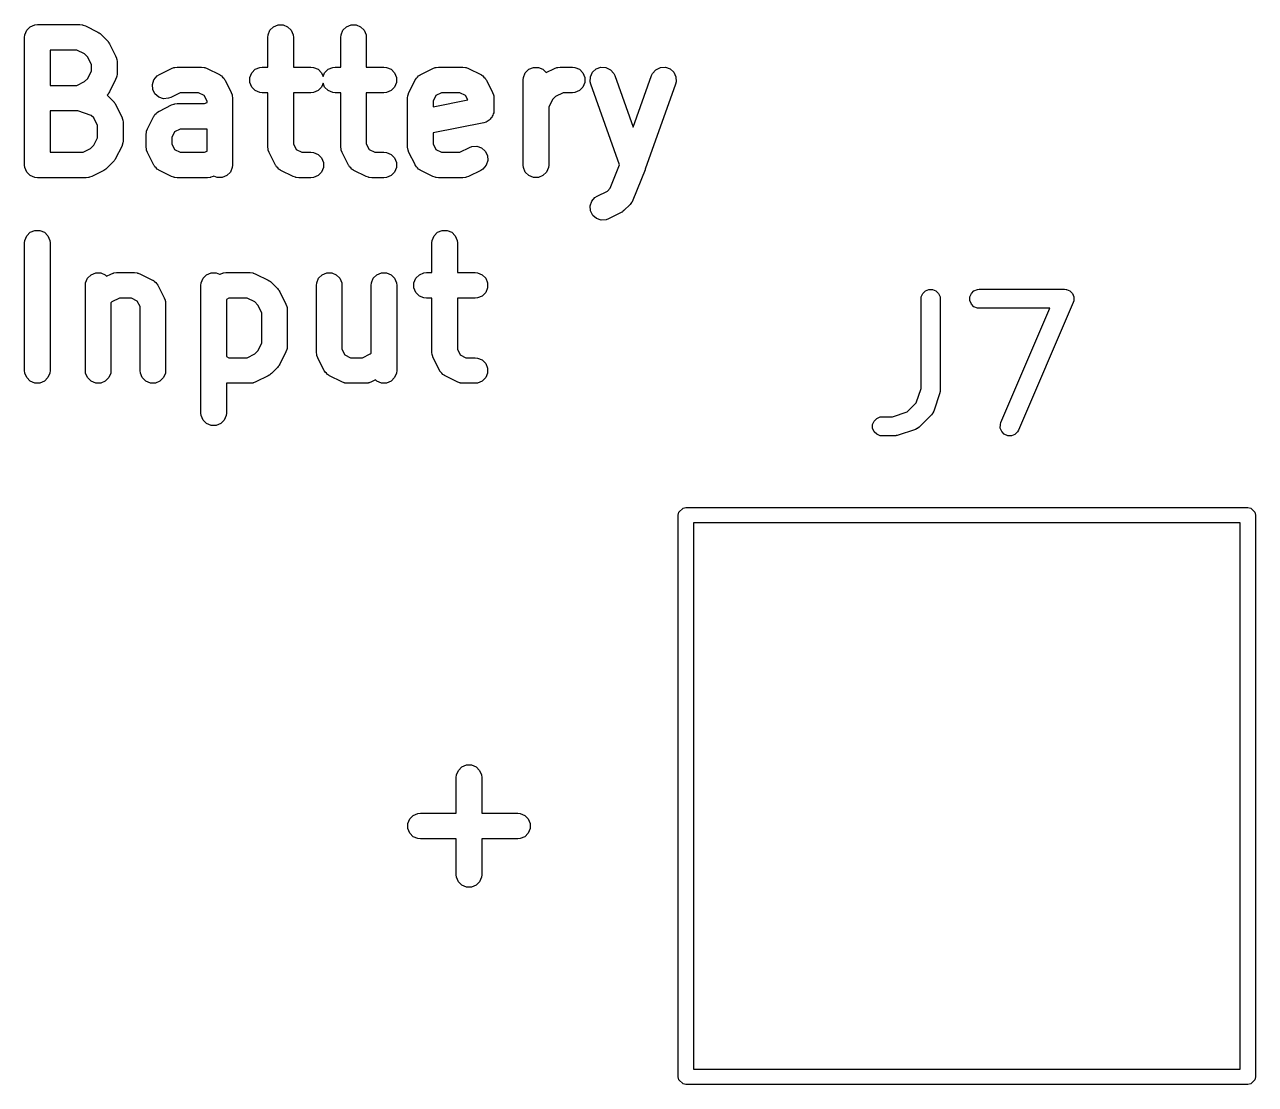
# Model space of a CAD drawing. Extents: x 2.05 to 8.87, y -5.84 to -2.88.
# Drawn here: x 8.4496 to 8.8291, y -4.4984 to -4.1715 of the extents above; entities that cross this region are included whole.
import ezdxf

# ---------------------------------------------------------------- set-up
doc = ezdxf.new("R2010")
doc.units = 0
doc.header["$MEASUREMENT"] = 0
doc.layers.add('BLACK', color=7, linetype='CONTINUOUS')

msp = doc.modelspace()

# ---------------------------------------------------------------- linework, layer by layer
at = {"layer": 'BLACK', "linetype": 'CONTINUOUS'}
for p, q in [((8.44959, -4.17548), (8.44967, -4.17472)), ((8.44967, -4.17472), (8.45026, -4.1733)), ((8.45026, -4.1733), (8.45134, -4.17221)), ((8.45134, -4.17221), (8.45276, -4.17162)), ((8.45276, -4.17162), (8.45353, -4.17155)), ((8.45353, -4.17155), (8.46665, -4.17155)), ((8.46665, -4.17155), (8.46742, -4.17162)), ((8.46742, -4.17162), (8.46755, -4.17168)), ((8.46755, -4.17168), (8.46769, -4.17169)), ((8.46769, -4.17169), (8.46841, -4.17196)), ((8.46841, -4.17196), (8.47216, -4.17384)), ((8.47216, -4.17384), (8.47249, -4.17404)), ((8.47249, -4.17404), (8.47259, -4.17408)), ((8.47259, -4.17408), (8.4727, -4.17417)), ((8.4727, -4.17417), (8.47282, -4.17425)), ((8.47282, -4.17425), (8.47289, -4.17433)), ((8.47289, -4.17433), (8.47319, -4.17457)), ((8.47319, -4.17457), (8.47506, -4.17645)), ((8.52458, -4.17548), (8.52466, -4.17472)), ((8.52466, -4.17472), (8.52525, -4.1733)), ((8.52525, -4.1733), (8.52633, -4.17221)), ((8.52633, -4.17221), (8.52775, -4.17162)), ((8.52775, -4.17162), (8.52929, -4.17162)), ((8.52929, -4.17162), (8.53071, -4.17221)), ((8.53071, -4.17221), (8.53179, -4.1733)), ((8.53179, -4.1733), (8.53238, -4.17472)), ((8.53238, -4.17472), (8.53246, -4.17548)), ((8.54708, -4.17548), (8.54716, -4.17472)), ((8.54716, -4.17472), (8.54774, -4.1733)), ((8.54774, -4.1733), (8.54883, -4.17221)), ((8.54883, -4.17221), (8.55025, -4.17162)), ((8.55025, -4.17162), (8.55179, -4.17162)), ((8.55179, -4.17162), (8.55321, -4.17221)), ((8.55321, -4.17221), (8.55429, -4.1733)), ((8.55429, -4.1733), (8.55488, -4.17472)), ((8.55488, -4.17472), (8.55496, -4.17548)), ((8.44959, -4.21485), (8.44959, -4.17548)), ((8.47506, -4.17645), (8.47531, -4.17675)), ((8.47531, -4.17675), (8.47539, -4.17682)), ((8.47539, -4.17682), (8.47546, -4.17694)), ((8.47546, -4.17694), (8.47555, -4.17705)), ((8.47555, -4.17705), (8.47559, -4.17714)), ((8.47559, -4.17714), (8.4758, -4.17747)), ((8.4758, -4.17747), (8.47767, -4.18122)), ((8.52458, -4.18467), (8.52458, -4.17548)), ((8.53246, -4.17548), (8.53246, -4.18467)), ((8.54708, -4.18467), (8.54708, -4.17548)), ((8.55496, -4.17548), (8.55496, -4.18467)), ((8.46572, -4.17942), (8.45747, -4.17942)), ((8.45747, -4.17942), (8.45747, -4.19029)), ((8.46807, -4.18059), (8.46572, -4.17942)), ((8.46904, -4.18156), (8.46807, -4.18059)), ((8.47022, -4.18391), (8.46904, -4.18156)), ((8.47767, -4.18122), (8.47795, -4.18194)), ((8.47795, -4.18194), (8.47796, -4.18208)), ((8.47796, -4.18208), (8.47801, -4.18221)), ((8.47801, -4.18221), (8.47809, -4.18298)), ((8.46904, -4.18815), (8.47022, -4.1858)), ((8.47022, -4.1858), (8.47022, -4.18391)), ((8.47809, -4.18298), (8.47809, -4.18673)), ((8.49114, -4.18696), (8.49489, -4.18509)), ((8.49489, -4.18509), (8.49561, -4.18481)), ((8.49561, -4.18481), (8.49575, -4.1848)), ((8.49575, -4.1848), (8.49588, -4.18475)), ((8.49588, -4.18475), (8.49665, -4.18467)), ((8.49665, -4.18467), (8.50415, -4.18467)), ((8.50415, -4.18467), (8.50492, -4.18475)), ((8.50492, -4.18475), (8.50505, -4.1848)), ((8.50505, -4.1848), (8.50519, -4.18481)), ((8.50519, -4.18481), (8.50591, -4.18509)), ((8.50591, -4.18509), (8.50966, -4.18696)), ((8.51962, -4.18642), (8.52071, -4.18533)), ((8.52071, -4.18533), (8.52213, -4.18475)), ((8.52213, -4.18475), (8.5229, -4.18467)), ((8.5229, -4.18467), (8.52458, -4.18467)), ((8.53246, -4.18467), (8.53789, -4.18467)), ((8.53789, -4.18467), (8.53866, -4.18475)), ((8.53866, -4.18475), (8.54008, -4.18533)), ((8.54008, -4.18533), (8.54117, -4.18642)), ((8.54212, -4.18642), (8.54321, -4.18533)), ((8.54321, -4.18533), (8.54463, -4.18475)), ((8.54463, -4.18475), (8.54539, -4.18467)), ((8.54539, -4.18467), (8.54708, -4.18467)), ((8.55496, -4.18467), (8.56039, -4.18467)), ((8.56039, -4.18467), (8.56116, -4.18475)), ((8.56116, -4.18475), (8.56258, -4.18533)), ((8.56258, -4.18533), (8.56367, -4.18642)), ((8.57175, -4.18696), (8.5755, -4.18509)), ((8.5755, -4.18509), (8.57623, -4.18481)), ((8.57623, -4.18481), (8.57637, -4.1848)), ((8.57637, -4.1848), (8.5765, -4.18475)), ((8.5765, -4.18475), (8.57727, -4.18467)), ((8.57727, -4.18467), (8.58476, -4.18467)), ((8.58476, -4.18467), (8.58553, -4.18475)), ((8.58553, -4.18475), (8.58566, -4.1848)), ((8.58566, -4.1848), (8.5858, -4.18481)), ((8.5858, -4.18481), (8.58652, -4.18509)), ((8.58652, -4.18509), (8.59027, -4.18696)), ((8.60399, -4.18642), (8.60507, -4.18533)), ((8.60507, -4.18533), (8.60649, -4.18475)), ((8.60649, -4.18475), (8.60803, -4.18475)), ((8.60803, -4.18475), (8.60945, -4.18533)), ((8.60945, -4.18533), (8.61047, -4.18635)), ((8.61047, -4.18635), (8.613, -4.18509)), ((8.613, -4.18509), (8.61372, -4.18481)), ((8.61372, -4.18481), (8.61386, -4.1848)), ((8.61386, -4.1848), (8.61399, -4.18475)), ((8.61399, -4.18475), (8.61476, -4.18467)), ((8.61476, -4.18467), (8.61851, -4.18467)), ((8.61851, -4.18467), (8.61928, -4.18475)), ((8.61928, -4.18475), (8.6207, -4.18533)), ((8.6207, -4.18533), (8.62178, -4.18642)), ((8.62407, -4.18765), (8.62472, -4.18626)), ((8.62472, -4.18626), (8.62586, -4.18523)), ((8.62586, -4.18523), (8.62731, -4.18471)), ((8.62731, -4.18471), (8.62884, -4.18479)), ((8.62884, -4.18479), (8.63023, -4.18545)), ((8.63023, -4.18545), (8.63126, -4.18658)), ((8.64325, -4.18658), (8.64428, -4.18545)), ((8.64428, -4.18545), (8.64567, -4.18479)), ((8.64567, -4.18479), (8.64721, -4.18471)), ((8.64721, -4.18471), (8.64865, -4.18523)), ((8.64865, -4.18523), (8.64979, -4.18626)), ((8.64979, -4.18626), (8.65045, -4.18765)), ((8.46572, -4.19029), (8.46807, -4.18912)), ((8.46807, -4.18912), (8.46904, -4.18815)), ((8.47767, -4.18849), (8.4758, -4.19224)), ((8.47795, -4.18777), (8.47767, -4.18849)), ((8.47796, -4.18763), (8.47795, -4.18777)), ((8.47801, -4.1875), (8.47796, -4.18763)), ((8.47809, -4.18673), (8.47801, -4.1875)), ((8.48899, -4.18999), (8.48948, -4.18853)), ((8.4891, -4.19152), (8.48899, -4.18999)), ((8.48948, -4.18853), (8.49049, -4.18737)), ((8.49049, -4.18737), (8.49114, -4.18696)), ((8.50966, -4.18696), (8.50979, -4.18704)), ((8.50979, -4.18704), (8.50985, -4.18706)), ((8.50985, -4.18706), (8.50992, -4.18713)), ((8.50992, -4.18713), (8.51031, -4.18737)), ((8.51031, -4.18737), (8.51064, -4.18774)), ((8.51064, -4.18774), (8.51101, -4.18807)), ((8.51101, -4.18807), (8.51125, -4.18846)), ((8.51125, -4.18846), (8.51132, -4.18853)), ((8.51132, -4.18853), (8.51134, -4.18859)), ((8.51134, -4.18859), (8.51142, -4.18872)), ((8.51142, -4.18872), (8.51329, -4.19247)), ((8.51904, -4.18784), (8.51962, -4.18642)), ((8.51904, -4.18937), (8.51904, -4.18784)), ((8.51962, -4.19079), (8.51904, -4.18937)), ((8.54117, -4.18642), (8.54164, -4.18757)), ((8.54164, -4.18964), (8.54117, -4.19079)), ((8.54164, -4.18757), (8.54212, -4.18642)), ((8.54212, -4.19079), (8.54164, -4.18964)), ((8.56367, -4.18642), (8.56425, -4.18784)), ((8.56425, -4.18937), (8.56367, -4.19079)), ((8.56425, -4.18784), (8.56425, -4.18937)), ((8.56812, -4.19247), (8.56999, -4.18872)), ((8.56999, -4.18872), (8.57007, -4.18859)), ((8.57007, -4.18859), (8.5701, -4.18853)), ((8.5701, -4.18853), (8.57016, -4.18846)), ((8.57016, -4.18846), (8.57041, -4.18807)), ((8.57041, -4.18807), (8.57078, -4.18774)), ((8.57078, -4.18774), (8.5711, -4.18737)), ((8.5711, -4.18737), (8.57149, -4.18713)), ((8.57149, -4.18713), (8.57157, -4.18706)), ((8.57157, -4.18706), (8.57163, -4.18704)), ((8.57163, -4.18704), (8.57175, -4.18696)), ((8.59027, -4.18696), (8.5904, -4.18704)), ((8.5904, -4.18704), (8.59046, -4.18706)), ((8.59046, -4.18706), (8.59054, -4.18713)), ((8.59054, -4.18713), (8.59093, -4.18737)), ((8.59093, -4.18737), (8.59125, -4.18774)), ((8.59125, -4.18774), (8.59162, -4.18807)), ((8.59162, -4.18807), (8.59187, -4.18846)), ((8.59187, -4.18846), (8.59193, -4.18853)), ((8.59193, -4.18853), (8.59195, -4.18859)), ((8.59195, -4.18859), (8.59203, -4.18872)), ((8.59203, -4.18872), (8.59391, -4.19247)), ((8.60332, -4.18861), (8.6034, -4.18784)), ((8.60332, -4.21485), (8.60332, -4.18861)), ((8.6034, -4.18784), (8.60399, -4.18642)), ((8.62178, -4.18642), (8.62237, -4.18784)), ((8.62237, -4.18937), (8.62178, -4.19079)), ((8.62237, -4.18784), (8.62237, -4.18937)), ((8.62399, -4.18918), (8.62407, -4.18765)), ((8.62418, -4.18993), (8.62399, -4.18918)), ((8.63305, -4.21477), (8.62418, -4.18993)), ((8.63126, -4.18658), (8.63159, -4.18728)), ((8.63159, -4.18728), (8.63726, -4.20315)), ((8.63726, -4.20315), (8.64292, -4.18728)), ((8.65034, -4.18993), (8.64097, -4.21618)), ((8.64292, -4.18728), (8.64325, -4.18658)), ((8.65053, -4.18918), (8.65034, -4.18993)), ((8.65045, -4.18765), (8.65053, -4.18918)), ((8.45747, -4.19029), (8.46572, -4.19029)), ((8.47506, -4.19327), (8.47503, -4.1933)), ((8.47503, -4.1933), (8.47506, -4.19332)), ((8.47531, -4.19296), (8.47506, -4.19327)), ((8.47506, -4.19332), (8.47694, -4.1952)), ((8.47539, -4.1929), (8.47531, -4.19296)), ((8.47546, -4.19278), (8.47539, -4.1929)), ((8.47555, -4.19267), (8.47546, -4.19278)), ((8.47559, -4.19257), (8.47555, -4.19267)), ((8.4758, -4.19224), (8.47559, -4.19257)), ((8.48979, -4.1929), (8.4891, -4.19152)), ((8.49095, -4.1939), (8.48979, -4.1929)), ((8.49241, -4.19439), (8.49095, -4.1939)), ((8.49758, -4.19254), (8.49466, -4.194)), ((8.50322, -4.19254), (8.49758, -4.19254)), ((8.50496, -4.19342), (8.50322, -4.19254)), ((8.50584, -4.19516), (8.50496, -4.19342)), ((8.51329, -4.19247), (8.51357, -4.19319)), ((8.51357, -4.19319), (8.51358, -4.19333)), ((8.51358, -4.19333), (8.51363, -4.19346)), ((8.51363, -4.19346), (8.51371, -4.19423)), ((8.52071, -4.19188), (8.51962, -4.19079)), ((8.52213, -4.19247), (8.52071, -4.19188)), ((8.5229, -4.19254), (8.52213, -4.19247)), ((8.52458, -4.19254), (8.5229, -4.19254)), ((8.52458, -4.20923), (8.52458, -4.19254)), ((8.53789, -4.19254), (8.53246, -4.19254)), ((8.53246, -4.19254), (8.53246, -4.2083)), ((8.53866, -4.19247), (8.53789, -4.19254)), ((8.54008, -4.19188), (8.53866, -4.19247)), ((8.54117, -4.19079), (8.54008, -4.19188)), ((8.54321, -4.19188), (8.54212, -4.19079)), ((8.54463, -4.19247), (8.54321, -4.19188)), ((8.54539, -4.19254), (8.54463, -4.19247)), ((8.54708, -4.19254), (8.54539, -4.19254)), ((8.54708, -4.20923), (8.54708, -4.19254)), ((8.56039, -4.19254), (8.55496, -4.19254)), ((8.55496, -4.19254), (8.55496, -4.2083)), ((8.56116, -4.19247), (8.56039, -4.19254)), ((8.56258, -4.19188), (8.56116, -4.19247)), ((8.56367, -4.19079), (8.56258, -4.19188)), ((8.5677, -4.19423), (8.56778, -4.19346)), ((8.56778, -4.19346), (8.56783, -4.19333)), ((8.56783, -4.19333), (8.56784, -4.19319)), ((8.56784, -4.19319), (8.56812, -4.19247)), ((8.57645, -4.19342), (8.57558, -4.19516)), ((8.57819, -4.19254), (8.57645, -4.19342)), ((8.58383, -4.19254), (8.57819, -4.19254)), ((8.58558, -4.19342), (8.58383, -4.19254)), ((8.58627, -4.19479), (8.58558, -4.19342)), ((8.59391, -4.19247), (8.59419, -4.19319)), ((8.59419, -4.19319), (8.5942, -4.19333)), ((8.5942, -4.19333), (8.59425, -4.19346)), ((8.59425, -4.19346), (8.59433, -4.19423)), ((8.61334, -4.19372), (8.61237, -4.19469)), ((8.61569, -4.19254), (8.61334, -4.19372)), ((8.61851, -4.19254), (8.61569, -4.19254)), ((8.61928, -4.19247), (8.61851, -4.19254)), ((8.6207, -4.19188), (8.61928, -4.19247)), ((8.62178, -4.19079), (8.6207, -4.19188)), ((8.47694, -4.1952), (8.47718, -4.1955)), ((8.47718, -4.1955), (8.47726, -4.19557)), ((8.47726, -4.19557), (8.47734, -4.19569)), ((8.47734, -4.19569), (8.47743, -4.19579)), ((8.47743, -4.19579), (8.47747, -4.19589)), ((8.47747, -4.19589), (8.47767, -4.19622)), ((8.47767, -4.19622), (8.47955, -4.19997)), ((8.49114, -4.19821), (8.49489, -4.19633)), ((8.49394, -4.19428), (8.49241, -4.19439)), ((8.49466, -4.194), (8.49394, -4.19428)), ((8.49489, -4.19633), (8.49561, -4.19606)), ((8.49561, -4.19606), (8.49575, -4.19605)), ((8.49575, -4.19605), (8.49588, -4.19599)), ((8.49588, -4.19599), (8.49665, -4.19592)), ((8.49665, -4.19592), (8.50509, -4.19592)), ((8.50509, -4.19592), (8.50584, -4.19555)), ((8.50584, -4.19555), (8.50584, -4.19516)), ((8.51371, -4.19423), (8.51371, -4.21485)), ((8.5677, -4.20923), (8.5677, -4.19423)), ((8.57558, -4.19693), (8.58627, -4.19479)), ((8.57558, -4.19516), (8.57558, -4.19693)), ((8.59433, -4.19423), (8.59433, -4.19798)), ((8.61237, -4.19469), (8.6112, -4.19704)), ((8.6112, -4.19704), (8.6112, -4.21485)), ((8.46601, -4.19817), (8.45747, -4.19817)), ((8.45747, -4.19817), (8.45747, -4.21092)), ((8.47015, -4.19955), (8.46601, -4.19817)), ((8.47092, -4.20031), (8.47015, -4.19955)), ((8.47209, -4.20266), (8.47092, -4.20031)), ((8.47955, -4.19997), (8.47982, -4.20069)), ((8.47982, -4.20069), (8.47983, -4.20083)), ((8.47983, -4.20083), (8.47989, -4.20096)), ((8.47989, -4.20096), (8.47996, -4.20173)), ((8.4875, -4.20372), (8.48938, -4.19997)), ((8.48938, -4.19997), (8.48946, -4.19984)), ((8.48946, -4.19984), (8.48948, -4.19978)), ((8.48948, -4.19978), (8.48955, -4.1997)), ((8.48955, -4.1997), (8.48979, -4.19932)), ((8.48979, -4.19932), (8.49016, -4.19899)), ((8.49016, -4.19899), (8.49049, -4.19862)), ((8.49049, -4.19862), (8.49088, -4.19838)), ((8.49088, -4.19838), (8.49095, -4.19831)), ((8.49095, -4.19831), (8.49101, -4.19829)), ((8.49101, -4.19829), (8.49114, -4.19821)), ((8.59222, -4.2014), (8.5919, -4.20162)), ((8.59258, -4.20125), (8.59222, -4.2014)), ((8.59285, -4.20098), (8.59258, -4.20125)), ((8.59318, -4.20076), (8.59285, -4.20098)), ((8.59339, -4.20044), (8.59318, -4.20076)), ((8.59366, -4.20017), (8.59339, -4.20044)), ((8.59381, -4.19981), (8.59366, -4.20017)), ((8.59403, -4.19948), (8.59381, -4.19981)), ((8.5941, -4.1991), (8.59403, -4.19948)), ((8.59425, -4.19875), (8.5941, -4.1991)), ((8.59433, -4.19798), (8.59425, -4.19875)), ((8.47209, -4.20642), (8.47209, -4.20266)), ((8.47996, -4.20173), (8.47996, -4.20735)), ((8.48709, -4.20548), (8.48716, -4.20471)), ((8.48716, -4.20471), (8.48722, -4.20458)), ((8.48722, -4.20458), (8.48723, -4.20444)), ((8.48723, -4.20444), (8.4875, -4.20372)), ((8.49583, -4.20466), (8.49496, -4.20641)), ((8.49758, -4.20379), (8.49583, -4.20466)), ((8.50584, -4.20379), (8.49758, -4.20379)), ((8.50584, -4.21055), (8.50584, -4.20379)), ((8.59116, -4.20184), (8.57558, -4.20496)), ((8.57558, -4.20496), (8.57558, -4.2083)), ((8.5919, -4.20162), (8.59116, -4.20184)), ((8.59116, -4.20184), (8.59116, -4.20184)), ((8.59116, -4.20184), (8.59116, -4.20184)), ((8.59116, -4.20184), (8.59116, -4.20184)), ((8.46995, -4.20974), (8.47092, -4.20877)), ((8.47092, -4.20877), (8.47209, -4.20642)), ((8.47982, -4.20839), (8.47955, -4.20911)), ((8.47983, -4.20825), (8.47982, -4.20839)), ((8.47989, -4.20812), (8.47983, -4.20825)), ((8.47996, -4.20735), (8.47989, -4.20812)), ((8.48709, -4.20923), (8.48709, -4.20548)), ((8.49496, -4.20641), (8.49496, -4.2083)), ((8.49496, -4.2083), (8.49583, -4.21004)), ((8.53246, -4.2083), (8.53333, -4.21004)), ((8.55496, -4.2083), (8.55583, -4.21004)), ((8.57558, -4.2083), (8.57645, -4.21004)), ((8.58747, -4.20918), (8.58901, -4.20907)), ((8.58901, -4.20907), (8.59046, -4.20956)), ((8.45747, -4.21092), (8.4676, -4.21092)), ((8.4676, -4.21092), (8.46995, -4.20974)), ((8.47767, -4.21286), (8.47747, -4.21319)), ((8.47955, -4.20911), (8.47767, -4.21286)), ((8.48716, -4.21), (8.48709, -4.20923)), ((8.48722, -4.21013), (8.48716, -4.21)), ((8.48723, -4.21027), (8.48722, -4.21013)), ((8.4875, -4.21099), (8.48723, -4.21027)), ((8.48938, -4.21474), (8.4875, -4.21099)), ((8.49583, -4.21004), (8.49758, -4.21092)), ((8.49758, -4.21092), (8.50509, -4.21092)), ((8.50509, -4.21092), (8.50584, -4.21055)), ((8.52466, -4.21), (8.52458, -4.20923)), ((8.52471, -4.21013), (8.52466, -4.21)), ((8.52472, -4.21027), (8.52471, -4.21013)), ((8.525, -4.21099), (8.52472, -4.21027)), ((8.52687, -4.21474), (8.525, -4.21099)), ((8.53333, -4.21004), (8.53507, -4.21092)), ((8.53507, -4.21092), (8.53789, -4.21092)), ((8.53789, -4.21092), (8.53866, -4.21099)), ((8.53866, -4.21099), (8.54008, -4.21158)), ((8.54008, -4.21158), (8.54117, -4.21267)), ((8.54117, -4.21267), (8.54176, -4.21409)), ((8.54716, -4.21), (8.54708, -4.20923)), ((8.54721, -4.21013), (8.54716, -4.21)), ((8.54722, -4.21027), (8.54721, -4.21013)), ((8.5475, -4.21099), (8.54722, -4.21027)), ((8.54937, -4.21474), (8.5475, -4.21099)), ((8.55583, -4.21004), (8.55757, -4.21092)), ((8.55757, -4.21092), (8.56039, -4.21092)), ((8.56039, -4.21092), (8.56116, -4.21099)), ((8.56116, -4.21099), (8.56258, -4.21158)), ((8.56258, -4.21158), (8.56367, -4.21267)), ((8.56367, -4.21267), (8.56425, -4.21409)), ((8.56778, -4.21), (8.5677, -4.20923)), ((8.56783, -4.21013), (8.56778, -4.21)), ((8.56784, -4.21027), (8.56783, -4.21013)), ((8.56812, -4.21099), (8.56784, -4.21027)), ((8.56999, -4.21474), (8.56812, -4.21099)), ((8.57645, -4.21004), (8.57819, -4.21092)), ((8.57819, -4.21092), (8.58383, -4.21092)), ((8.58383, -4.21092), (8.58675, -4.20946)), ((8.58675, -4.20946), (8.58747, -4.20918)), ((8.59046, -4.20956), (8.59162, -4.21056)), ((8.59162, -4.21056), (8.59231, -4.21194)), ((8.59231, -4.21194), (8.59242, -4.21347)), ((8.44967, -4.21562), (8.44959, -4.21485)), ((8.45026, -4.21704), (8.44967, -4.21562)), ((8.47404, -4.2165), (8.47029, -4.21837)), ((8.47437, -4.21629), (8.47404, -4.2165)), ((8.47447, -4.21625), (8.47437, -4.21629)), ((8.47457, -4.21616), (8.47447, -4.21625)), ((8.47469, -4.21609), (8.47457, -4.21616)), ((8.47476, -4.21601), (8.47469, -4.21609)), ((8.47506, -4.21576), (8.47476, -4.21601)), ((8.47694, -4.21389), (8.47506, -4.21576)), ((8.47718, -4.21359), (8.47694, -4.21389)), ((8.47726, -4.21352), (8.47718, -4.21359)), ((8.47734, -4.2134), (8.47726, -4.21352)), ((8.47743, -4.21329), (8.47734, -4.2134)), ((8.47747, -4.21319), (8.47743, -4.21329)), ((8.48946, -4.21487), (8.48938, -4.21474)), ((8.48948, -4.21493), (8.48946, -4.21487)), ((8.48955, -4.215), (8.48948, -4.21493)), ((8.48979, -4.21539), (8.48955, -4.215)), ((8.49016, -4.21572), (8.48979, -4.21539)), ((8.49049, -4.21609), (8.49016, -4.21572)), ((8.49088, -4.21633), (8.49049, -4.21609)), ((8.49095, -4.2164), (8.49088, -4.21633)), ((8.49101, -4.21642), (8.49095, -4.2164)), ((8.49114, -4.2165), (8.49101, -4.21642)), ((8.49489, -4.21837), (8.49114, -4.2165)), ((8.51363, -4.21562), (8.51305, -4.21704)), ((8.51371, -4.21485), (8.51363, -4.21562)), ((8.52696, -4.21487), (8.52687, -4.21474)), ((8.52698, -4.21493), (8.52696, -4.21487)), ((8.52704, -4.215), (8.52698, -4.21493)), ((8.52729, -4.21539), (8.52704, -4.215)), ((8.52766, -4.21572), (8.52729, -4.21539)), ((8.52798, -4.21609), (8.52766, -4.21572)), ((8.52837, -4.21633), (8.52798, -4.21609)), ((8.52845, -4.2164), (8.52837, -4.21633)), ((8.52851, -4.21642), (8.52845, -4.2164)), ((8.52864, -4.2165), (8.52851, -4.21642)), ((8.53238, -4.21837), (8.52864, -4.2165)), ((8.54176, -4.21562), (8.54117, -4.21704)), ((8.54176, -4.21409), (8.54176, -4.21562)), ((8.54945, -4.21487), (8.54937, -4.21474)), ((8.54947, -4.21493), (8.54945, -4.21487)), ((8.54954, -4.215), (8.54947, -4.21493)), ((8.54978, -4.21539), (8.54954, -4.215)), ((8.55016, -4.21572), (8.54978, -4.21539)), ((8.55048, -4.21609), (8.55016, -4.21572)), ((8.55087, -4.21633), (8.55048, -4.21609)), ((8.55094, -4.2164), (8.55087, -4.21633)), ((8.551, -4.21642), (8.55094, -4.2164)), ((8.55113, -4.2165), (8.551, -4.21642)), ((8.55488, -4.21837), (8.55113, -4.2165)), ((8.56425, -4.21562), (8.56367, -4.21704)), ((8.56425, -4.21409), (8.56425, -4.21562)), ((8.57007, -4.21487), (8.56999, -4.21474)), ((8.5701, -4.21493), (8.57007, -4.21487)), ((8.57016, -4.215), (8.5701, -4.21493)), ((8.57041, -4.21539), (8.57016, -4.215)), ((8.57078, -4.21572), (8.57041, -4.21539)), ((8.5711, -4.21609), (8.57078, -4.21572)), ((8.57149, -4.21633), (8.5711, -4.21609)), ((8.57157, -4.2164), (8.57149, -4.21633)), ((8.57163, -4.21642), (8.57157, -4.2164)), ((8.57175, -4.2165), (8.57163, -4.21642)), ((8.5755, -4.21837), (8.57175, -4.2165)), ((8.59027, -4.2165), (8.58652, -4.21837)), ((8.59093, -4.21609), (8.59027, -4.2165)), ((8.59193, -4.21493), (8.59093, -4.21609)), ((8.59242, -4.21347), (8.59193, -4.21493)), ((8.6034, -4.21562), (8.60332, -4.21485)), ((8.60399, -4.21704), (8.6034, -4.21562)), ((8.61112, -4.21562), (8.61053, -4.21704)), ((8.6112, -4.21485), (8.61112, -4.21562)), ((8.63015, -4.22201), (8.63305, -4.21477)), ((8.64091, -4.21632), (8.63716, -4.22569)), ((8.64093, -4.21624), (8.64091, -4.21632)), ((8.64097, -4.21618), (8.64093, -4.21624)), ((8.45134, -4.21813), (8.45026, -4.21704)), ((8.45276, -4.21871), (8.45134, -4.21813)), ((8.45353, -4.21879), (8.45276, -4.21871)), ((8.46853, -4.21879), (8.45353, -4.21879)), ((8.4693, -4.21871), (8.46853, -4.21879)), ((8.46943, -4.21866), (8.4693, -4.21871)), ((8.46957, -4.21865), (8.46943, -4.21866)), ((8.47029, -4.21837), (8.46957, -4.21865)), ((8.49561, -4.21865), (8.49489, -4.21837)), ((8.49575, -4.21866), (8.49561, -4.21865)), ((8.49588, -4.21871), (8.49575, -4.21866)), ((8.49665, -4.21879), (8.49588, -4.21871)), ((8.50602, -4.21879), (8.49665, -4.21879)), ((8.50679, -4.21871), (8.50602, -4.21879)), ((8.50692, -4.21866), (8.50679, -4.21871)), ((8.50706, -4.21865), (8.50692, -4.21866)), ((8.50778, -4.21837), (8.50706, -4.21865)), ((8.50797, -4.21828), (8.50778, -4.21837)), ((8.50901, -4.21871), (8.50797, -4.21828)), ((8.51054, -4.21871), (8.50901, -4.21871)), ((8.51196, -4.21813), (8.51054, -4.21871)), ((8.51305, -4.21704), (8.51196, -4.21813)), ((8.53311, -4.21865), (8.53238, -4.21837)), ((8.53325, -4.21866), (8.53311, -4.21865)), ((8.53338, -4.21871), (8.53325, -4.21866)), ((8.53415, -4.21879), (8.53338, -4.21871)), ((8.53789, -4.21879), (8.53415, -4.21879)), ((8.53866, -4.21871), (8.53789, -4.21879)), ((8.54008, -4.21813), (8.53866, -4.21871)), ((8.54117, -4.21704), (8.54008, -4.21813)), ((8.5556, -4.21865), (8.55488, -4.21837)), ((8.55574, -4.21866), (8.5556, -4.21865)), ((8.55587, -4.21871), (8.55574, -4.21866)), ((8.55664, -4.21879), (8.55587, -4.21871)), ((8.56039, -4.21879), (8.55664, -4.21879)), ((8.56116, -4.21871), (8.56039, -4.21879)), ((8.56258, -4.21813), (8.56116, -4.21871)), ((8.56367, -4.21704), (8.56258, -4.21813)), ((8.57623, -4.21865), (8.5755, -4.21837)), ((8.57637, -4.21866), (8.57623, -4.21865)), ((8.5765, -4.21871), (8.57637, -4.21866)), ((8.57727, -4.21879), (8.5765, -4.21871)), ((8.58476, -4.21879), (8.57727, -4.21879)), ((8.58553, -4.21871), (8.58476, -4.21879)), ((8.58566, -4.21866), (8.58553, -4.21871)), ((8.5858, -4.21865), (8.58566, -4.21866)), ((8.58652, -4.21837), (8.5858, -4.21865)), ((8.60507, -4.21813), (8.60399, -4.21704)), ((8.60649, -4.21871), (8.60507, -4.21813)), ((8.60803, -4.21871), (8.60649, -4.21871)), ((8.60945, -4.21813), (8.60803, -4.21871)), ((8.61053, -4.21704), (8.60945, -4.21813)), ((8.62612, -4.22446), (8.6293, -4.22287)), ((8.6293, -4.22287), (8.63015, -4.22201)), ((8.62398, -4.22748), (8.62446, -4.22603)), ((8.62409, -4.22902), (8.62398, -4.22748)), ((8.62446, -4.22603), (8.62547, -4.22487)), ((8.62547, -4.22487), (8.62612, -4.22446)), ((8.63629, -4.22701), (8.63442, -4.22889)), ((8.63678, -4.22641), (8.63629, -4.22701)), ((8.63679, -4.22639), (8.63678, -4.22641)), ((8.63681, -4.22637), (8.63679, -4.22639)), ((8.63716, -4.22569), (8.63681, -4.22637)), ((8.62477, -4.23039), (8.62409, -4.22902)), ((8.62593, -4.2314), (8.62477, -4.23039)), ((8.62739, -4.23188), (8.62593, -4.2314)), ((8.62892, -4.23177), (8.62739, -4.23188)), ((8.62964, -4.2315), (8.62892, -4.23177)), ((8.63339, -4.22962), (8.62964, -4.2315)), ((8.63372, -4.22942), (8.63339, -4.22962)), ((8.63382, -4.22938), (8.63372, -4.22942)), ((8.63393, -4.22929), (8.63382, -4.22938)), ((8.63405, -4.22921), (8.63393, -4.22929)), ((8.63412, -4.22913), (8.63405, -4.22921)), ((8.63442, -4.22889), (8.63412, -4.22913)), ((8.45026, -4.23668), (8.45134, -4.23559)), ((8.45134, -4.23559), (8.45276, -4.23501)), ((8.45276, -4.23501), (8.4543, -4.23501)), ((8.4543, -4.23501), (8.45572, -4.23559)), ((8.45572, -4.23559), (8.4568, -4.23668)), ((8.57587, -4.23668), (8.57695, -4.23559)), ((8.57695, -4.23559), (8.57837, -4.23501)), ((8.57837, -4.23501), (8.57991, -4.23501)), ((8.57991, -4.23501), (8.58133, -4.23559)), ((8.58133, -4.23559), (8.58241, -4.23668)), ((8.44959, -4.23887), (8.44967, -4.2381)), ((8.44959, -4.27824), (8.44959, -4.23887)), ((8.44967, -4.2381), (8.45026, -4.23668)), ((8.4568, -4.23668), (8.45739, -4.2381)), ((8.45739, -4.2381), (8.45747, -4.23887)), ((8.45747, -4.23887), (8.45747, -4.27824)), ((8.5752, -4.23887), (8.57528, -4.2381)), ((8.5752, -4.24805), (8.5752, -4.23887)), ((8.57528, -4.2381), (8.57587, -4.23668)), ((8.58241, -4.23668), (8.583, -4.2381)), ((8.583, -4.2381), (8.58308, -4.23887)), ((8.58308, -4.23887), (8.58308, -4.24805)), ((8.46842, -4.25122), (8.469, -4.2498)), ((8.469, -4.2498), (8.47009, -4.24872)), ((8.47009, -4.24872), (8.47151, -4.24813)), ((8.47151, -4.24813), (8.47305, -4.24813)), ((8.47305, -4.24813), (8.47447, -4.24872)), ((8.47447, -4.24872), (8.47486, -4.24911)), ((8.47486, -4.24911), (8.47614, -4.24847)), ((8.47614, -4.24847), (8.47686, -4.24819)), ((8.47686, -4.24819), (8.477, -4.24818)), ((8.477, -4.24818), (8.47713, -4.24813)), ((8.47713, -4.24813), (8.4779, -4.24805)), ((8.4779, -4.24805), (8.48353, -4.24805)), ((8.48353, -4.24805), (8.48429, -4.24813)), ((8.48429, -4.24813), (8.48443, -4.24818)), ((8.48443, -4.24818), (8.48457, -4.24819)), ((8.48457, -4.24819), (8.48529, -4.24847)), ((8.48529, -4.24847), (8.48904, -4.25034)), ((8.48904, -4.25034), (8.48917, -4.25042)), ((8.48917, -4.25042), (8.48923, -4.25044)), ((8.48923, -4.25044), (8.4893, -4.25051)), ((8.4893, -4.25051), (8.48969, -4.25075)), ((8.48969, -4.25075), (8.49001, -4.25113)), ((8.50404, -4.25122), (8.50463, -4.2498)), ((8.50463, -4.2498), (8.50571, -4.24872)), ((8.50571, -4.24872), (8.50713, -4.24813)), ((8.50713, -4.24813), (8.50867, -4.24813)), ((8.50867, -4.24813), (8.50971, -4.24856)), ((8.50971, -4.24856), (8.50989, -4.24847)), ((8.50989, -4.24847), (8.51061, -4.24819)), ((8.51061, -4.24819), (8.51075, -4.24818)), ((8.51075, -4.24818), (8.51088, -4.24813)), ((8.51088, -4.24813), (8.51165, -4.24805)), ((8.51165, -4.24805), (8.51915, -4.24805)), ((8.51915, -4.24805), (8.51992, -4.24813)), ((8.51992, -4.24813), (8.52005, -4.24818)), ((8.52005, -4.24818), (8.52019, -4.24819)), ((8.52019, -4.24819), (8.52091, -4.24847)), ((8.52091, -4.24847), (8.52466, -4.25034)), ((8.52466, -4.25034), (8.52499, -4.25055)), ((8.52499, -4.25055), (8.52508, -4.25059)), ((8.52508, -4.25059), (8.52519, -4.25068)), ((8.52519, -4.25068), (8.52531, -4.25075)), ((8.52531, -4.25075), (8.52538, -4.25083)), ((8.52538, -4.25083), (8.52568, -4.25108)), ((8.53966, -4.25122), (8.54025, -4.2498)), ((8.54025, -4.2498), (8.54133, -4.24872)), ((8.54133, -4.24872), (8.54275, -4.24813)), ((8.54275, -4.24813), (8.54429, -4.24813)), ((8.54429, -4.24813), (8.54571, -4.24872)), ((8.54571, -4.24872), (8.54679, -4.2498)), ((8.54679, -4.2498), (8.54738, -4.25122)), ((8.55653, -4.25122), (8.55712, -4.2498)), ((8.55712, -4.2498), (8.5582, -4.24872)), ((8.5582, -4.24872), (8.55962, -4.24813)), ((8.55962, -4.24813), (8.56116, -4.24813)), ((8.56116, -4.24813), (8.56258, -4.24872)), ((8.56258, -4.24872), (8.56367, -4.2498)), ((8.56367, -4.2498), (8.56425, -4.25122)), ((8.56965, -4.25122), (8.57024, -4.2498)), ((8.57024, -4.2498), (8.57133, -4.24872)), ((8.57133, -4.24872), (8.57275, -4.24813)), ((8.57275, -4.24813), (8.57352, -4.24805)), ((8.57352, -4.24805), (8.5752, -4.24805)), ((8.58308, -4.24805), (8.58851, -4.24805)), ((8.58851, -4.24805), (8.58928, -4.24813)), ((8.58928, -4.24813), (8.5907, -4.24872)), ((8.5907, -4.24872), (8.59179, -4.2498)), ((8.59179, -4.2498), (8.59237, -4.25122)), ((8.46834, -4.25199), (8.46842, -4.25122)), ((8.46834, -4.27824), (8.46834, -4.25199)), ((8.49001, -4.25113), (8.49039, -4.25145)), ((8.49039, -4.25145), (8.49063, -4.25184)), ((8.49063, -4.25184), (8.4907, -4.25192)), ((8.4907, -4.25192), (8.49072, -4.25198)), ((8.49072, -4.25198), (8.4908, -4.2521)), ((8.4908, -4.2521), (8.49267, -4.25585)), ((8.50396, -4.25199), (8.50404, -4.25122)), ((8.50396, -4.29136), (8.50396, -4.25199)), ((8.52568, -4.25108), (8.52756, -4.25296)), ((8.52756, -4.25296), (8.5278, -4.25326)), ((8.5278, -4.25326), (8.52788, -4.25333)), ((8.52788, -4.25333), (8.52796, -4.25344)), ((8.52796, -4.25344), (8.52805, -4.25355)), ((8.52805, -4.25355), (8.52808, -4.25365)), ((8.52808, -4.25365), (8.52829, -4.25398)), ((8.52829, -4.25398), (8.53017, -4.25773)), ((8.53958, -4.25199), (8.53966, -4.25122)), ((8.53958, -4.27261), (8.53958, -4.25199)), ((8.54738, -4.25122), (8.54746, -4.25199)), ((8.54746, -4.25199), (8.54746, -4.27168)), ((8.55646, -4.25199), (8.55653, -4.25122)), ((8.55646, -4.27286), (8.55646, -4.25199)), ((8.56425, -4.25122), (8.56433, -4.25199)), ((8.56433, -4.25199), (8.56433, -4.27824)), ((8.56965, -4.25276), (8.56965, -4.25122)), ((8.57024, -4.25418), (8.56965, -4.25276)), ((8.57133, -4.25526), (8.57024, -4.25418)), ((8.59179, -4.25418), (8.5907, -4.25526)), ((8.59237, -4.25276), (8.59179, -4.25418)), ((8.59237, -4.25122), (8.59237, -4.25276)), ((8.72611, -4.25552), (8.72655, -4.25445)), ((8.72655, -4.25445), (8.72736, -4.25364)), ((8.72736, -4.25364), (8.72843, -4.2532)), ((8.72843, -4.2532), (8.72958, -4.2532)), ((8.72958, -4.2532), (8.73064, -4.25364)), ((8.73064, -4.25364), (8.73146, -4.25445)), ((8.73146, -4.25445), (8.7319, -4.25552)), ((8.7411, -4.25552), (8.74155, -4.25445)), ((8.74155, -4.25445), (8.74236, -4.25364)), ((8.74236, -4.25364), (8.74342, -4.2532)), ((8.74342, -4.2532), (8.744, -4.25314)), ((8.744, -4.25314), (8.77025, -4.25314)), ((8.77025, -4.25314), (8.77082, -4.2532)), ((8.77082, -4.2532), (8.77084, -4.25321)), ((8.77084, -4.25321), (8.77086, -4.25321)), ((8.77086, -4.25321), (8.77137, -4.25343)), ((8.77137, -4.25343), (8.77189, -4.25364)), ((8.77189, -4.25364), (8.7719, -4.25365)), ((8.7719, -4.25365), (8.77192, -4.25366)), ((8.77192, -4.25366), (8.77231, -4.25406)), ((8.77231, -4.25406), (8.7727, -4.25445)), ((8.7727, -4.25445), (8.77271, -4.25447)), ((8.77271, -4.25447), (8.77272, -4.25448)), ((8.77272, -4.25448), (8.77293, -4.255)), ((8.47648, -4.2571), (8.47622, -4.25737)), ((8.47622, -4.25737), (8.47622, -4.27824)), ((8.47883, -4.25593), (8.47648, -4.2571)), ((8.4826, -4.25593), (8.47883, -4.25593)), ((8.48434, -4.2568), (8.4826, -4.25593)), ((8.48521, -4.25854), (8.48434, -4.2568)), ((8.49267, -4.25585), (8.49295, -4.25657)), ((8.49295, -4.25657), (8.49296, -4.25672)), ((8.49296, -4.25672), (8.49301, -4.25685)), ((8.49301, -4.25685), (8.49309, -4.25761)), ((8.49309, -4.25761), (8.49309, -4.27824)), ((8.51258, -4.25593), (8.51184, -4.2563)), ((8.51184, -4.2563), (8.51184, -4.27393)), ((8.51822, -4.25593), (8.51258, -4.25593)), ((8.52056, -4.2571), (8.51822, -4.25593)), ((8.52154, -4.25807), (8.52056, -4.2571)), ((8.52271, -4.26042), (8.52154, -4.25807)), ((8.53017, -4.25773), (8.53044, -4.25845)), ((8.57275, -4.25585), (8.57133, -4.25526)), ((8.57352, -4.25593), (8.57275, -4.25585)), ((8.5752, -4.25593), (8.57352, -4.25593)), ((8.5752, -4.27261), (8.5752, -4.25593)), ((8.58851, -4.25593), (8.58308, -4.25593)), ((8.58308, -4.25593), (8.58308, -4.27168)), ((8.58928, -4.25585), (8.58851, -4.25593)), ((8.5907, -4.25526), (8.58928, -4.25585)), ((8.72605, -4.2561), (8.72611, -4.25552)), ((8.72605, -4.28374), (8.72605, -4.2561)), ((8.7319, -4.25552), (8.73196, -4.2561)), ((8.73196, -4.2561), (8.73196, -4.28422)), ((8.7411, -4.25667), (8.7411, -4.25552)), ((8.74155, -4.25774), (8.7411, -4.25667)), ((8.74236, -4.25855), (8.74155, -4.25774)), ((8.77296, -4.25726), (8.75609, -4.29663)), ((8.77293, -4.255), (8.77314, -4.25552)), ((8.77314, -4.25671), (8.77296, -4.25726)), ((8.77314, -4.25552), (8.77314, -4.25554)), ((8.77314, -4.25554), (8.77315, -4.25555)), ((8.77315, -4.25555), (8.77314, -4.25611)), ((8.77314, -4.25611), (8.77314, -4.25667)), ((8.77314, -4.25667), (8.77314, -4.25669)), ((8.77314, -4.25669), (8.77314, -4.25671)), ((8.48521, -4.27824), (8.48521, -4.25854)), ((8.52271, -4.26981), (8.52271, -4.26042)), ((8.53044, -4.25845), (8.53045, -4.25859)), ((8.53045, -4.25859), (8.53051, -4.25872)), ((8.53051, -4.25872), (8.53058, -4.25949)), ((8.53058, -4.25949), (8.53058, -4.27074)), ((8.74342, -4.25899), (8.74236, -4.25855)), ((8.744, -4.25905), (8.74342, -4.25899)), ((8.76577, -4.25905), (8.744, -4.25905)), ((8.75066, -4.2943), (8.76577, -4.25905)), ((8.52154, -4.27216), (8.52271, -4.26981)), ((8.51822, -4.2743), (8.52056, -4.27313)), ((8.52056, -4.27313), (8.52154, -4.27216)), ((8.53017, -4.2725), (8.52829, -4.27625)), ((8.53044, -4.27178), (8.53017, -4.2725)), ((8.53045, -4.27164), (8.53044, -4.27178)), ((8.53051, -4.27151), (8.53045, -4.27164)), ((8.53058, -4.27074), (8.53051, -4.27151)), ((8.53966, -4.27338), (8.53958, -4.27261)), ((8.53971, -4.27351), (8.53966, -4.27338)), ((8.53972, -4.27365), (8.53971, -4.27351)), ((8.54746, -4.27168), (8.54833, -4.27343)), ((8.54833, -4.27343), (8.55007, -4.2743)), ((8.55384, -4.2743), (8.55619, -4.27313)), ((8.55619, -4.27313), (8.55646, -4.27286)), ((8.57528, -4.27338), (8.5752, -4.27261)), ((8.57533, -4.27351), (8.57528, -4.27338)), ((8.57534, -4.27365), (8.57533, -4.27351)), ((8.58308, -4.27168), (8.58395, -4.27343)), ((8.58395, -4.27343), (8.58569, -4.2743)), ((8.51184, -4.27393), (8.51258, -4.2743)), ((8.51258, -4.2743), (8.51822, -4.2743)), ((8.52756, -4.27727), (8.52568, -4.27915)), ((8.5278, -4.27697), (8.52756, -4.27727)), ((8.52788, -4.2769), (8.5278, -4.27697)), ((8.52796, -4.27678), (8.52788, -4.2769)), ((8.52805, -4.27667), (8.52796, -4.27678)), ((8.52808, -4.27658), (8.52805, -4.27667)), ((8.52829, -4.27625), (8.52808, -4.27658)), ((8.54, -4.27437), (8.53972, -4.27365)), ((8.54187, -4.27812), (8.54, -4.27437)), ((8.55007, -4.2743), (8.55384, -4.2743)), ((8.57562, -4.27437), (8.57534, -4.27365)), ((8.57749, -4.27812), (8.57562, -4.27437)), ((8.58569, -4.2743), (8.58851, -4.2743)), ((8.58851, -4.2743), (8.58928, -4.27438)), ((8.58928, -4.27438), (8.5907, -4.27496)), ((8.5907, -4.27496), (8.59179, -4.27605)), ((8.59179, -4.27605), (8.59237, -4.27747)), ((8.44967, -4.27901), (8.44959, -4.27824)), ((8.45026, -4.28042), (8.44967, -4.27901)), ((8.45134, -4.28151), (8.45026, -4.28042)), ((8.4568, -4.28042), (8.45572, -4.28151)), ((8.45739, -4.27901), (8.4568, -4.28042)), ((8.45747, -4.27824), (8.45739, -4.27901)), ((8.46842, -4.27901), (8.46834, -4.27824)), ((8.469, -4.28042), (8.46842, -4.27901)), ((8.47009, -4.28151), (8.469, -4.28042)), ((8.47555, -4.28042), (8.47447, -4.28151)), ((8.47614, -4.27901), (8.47555, -4.28042)), ((8.47622, -4.27824), (8.47614, -4.27901)), ((8.48529, -4.27901), (8.48521, -4.27824)), ((8.48588, -4.28042), (8.48529, -4.27901)), ((8.48696, -4.28151), (8.48588, -4.28042)), ((8.49242, -4.28042), (8.49134, -4.28151)), ((8.49301, -4.27901), (8.49242, -4.28042)), ((8.49309, -4.27824), (8.49301, -4.27901)), ((8.52466, -4.27988), (8.52091, -4.28176)), ((8.52499, -4.27968), (8.52466, -4.27988)), ((8.52508, -4.27964), (8.52499, -4.27968)), ((8.52519, -4.27955), (8.52508, -4.27964)), ((8.52531, -4.27947), (8.52519, -4.27955)), ((8.52538, -4.27939), (8.52531, -4.27947)), ((8.52568, -4.27915), (8.52538, -4.27939)), ((8.54195, -4.27825), (8.54187, -4.27812)), ((8.54197, -4.27831), (8.54195, -4.27825)), ((8.54204, -4.27839), (8.54197, -4.27831)), ((8.54228, -4.27878), (8.54204, -4.27839)), ((8.54266, -4.2791), (8.54228, -4.27878)), ((8.54298, -4.27947), (8.54266, -4.2791)), ((8.54337, -4.27972), (8.54298, -4.27947)), ((8.54344, -4.27978), (8.54337, -4.27972)), ((8.5435, -4.2798), (8.54344, -4.27978)), ((8.54363, -4.27988), (8.5435, -4.2798)), ((8.54738, -4.28176), (8.54363, -4.27988)), ((8.55781, -4.28112), (8.55653, -4.28176)), ((8.5582, -4.28151), (8.55781, -4.28112)), ((8.56367, -4.28042), (8.56258, -4.28151)), ((8.56425, -4.27901), (8.56367, -4.28042)), ((8.56433, -4.27824), (8.56425, -4.27901)), ((8.57757, -4.27825), (8.57749, -4.27812)), ((8.57759, -4.27831), (8.57757, -4.27825)), ((8.57766, -4.27839), (8.57759, -4.27831)), ((8.5779, -4.27878), (8.57766, -4.27839)), ((8.57828, -4.2791), (8.5779, -4.27878)), ((8.5786, -4.27947), (8.57828, -4.2791)), ((8.57899, -4.27972), (8.5786, -4.27947)), ((8.57906, -4.27978), (8.57899, -4.27972)), ((8.57913, -4.2798), (8.57906, -4.27978)), ((8.57925, -4.27988), (8.57913, -4.2798)), ((8.583, -4.28176), (8.57925, -4.27988)), ((8.59179, -4.28042), (8.5907, -4.28151)), ((8.59237, -4.27901), (8.59179, -4.28042)), ((8.59237, -4.27747), (8.59237, -4.27901)), ((8.45276, -4.2821), (8.45134, -4.28151)), ((8.4543, -4.2821), (8.45276, -4.2821)), ((8.45572, -4.28151), (8.4543, -4.2821)), ((8.47151, -4.2821), (8.47009, -4.28151)), ((8.47305, -4.2821), (8.47151, -4.2821)), ((8.47447, -4.28151), (8.47305, -4.2821)), ((8.48838, -4.2821), (8.48696, -4.28151)), ((8.48992, -4.2821), (8.48838, -4.2821)), ((8.49134, -4.28151), (8.48992, -4.2821)), ((8.51915, -4.28217), (8.51184, -4.28217)), ((8.51184, -4.28217), (8.51184, -4.29136)), ((8.51992, -4.2821), (8.51915, -4.28217)), ((8.52005, -4.28204), (8.51992, -4.2821)), ((8.52019, -4.28203), (8.52005, -4.28204)), ((8.52091, -4.28176), (8.52019, -4.28203)), ((8.5481, -4.28203), (8.54738, -4.28176)), ((8.54824, -4.28204), (8.5481, -4.28203)), ((8.54838, -4.2821), (8.54824, -4.28204)), ((8.54914, -4.28217), (8.54838, -4.2821)), ((8.55477, -4.28217), (8.54914, -4.28217)), ((8.55554, -4.2821), (8.55477, -4.28217)), ((8.55567, -4.28204), (8.55554, -4.2821)), ((8.55581, -4.28203), (8.55567, -4.28204)), ((8.55653, -4.28176), (8.55581, -4.28203)), ((8.55962, -4.2821), (8.5582, -4.28151)), ((8.56116, -4.2821), (8.55962, -4.2821)), ((8.56258, -4.28151), (8.56116, -4.2821)), ((8.58372, -4.28203), (8.583, -4.28176)), ((8.58387, -4.28204), (8.58372, -4.28203)), ((8.584, -4.2821), (8.58387, -4.28204)), ((8.58476, -4.28217), (8.584, -4.2821)), ((8.58851, -4.28217), (8.58476, -4.28217)), ((8.58928, -4.2821), (8.58851, -4.28217)), ((8.5907, -4.28151), (8.58928, -4.2821)), ((8.72455, -4.28825), (8.72605, -4.28374)), ((8.73187, -4.28486), (8.7318, -4.28515)), ((8.7319, -4.28479), (8.73187, -4.28486)), ((8.73191, -4.28469), (8.7319, -4.28479)), ((8.73193, -4.28459), (8.73191, -4.28469)), ((8.73196, -4.28422), (8.73193, -4.28451)), ((8.73193, -4.28451), (8.73193, -4.28459)), ((8.72178, -4.29101), (8.72455, -4.28825)), ((8.7318, -4.28515), (8.72993, -4.29077)), ((8.50404, -4.29213), (8.50396, -4.29136)), ((8.50463, -4.29355), (8.50404, -4.29213)), ((8.51176, -4.29213), (8.51117, -4.29355)), ((8.51184, -4.29136), (8.51176, -4.29213)), ((8.71236, -4.29301), (8.71343, -4.29257)), ((8.71343, -4.29257), (8.714, -4.29251)), ((8.714, -4.29251), (8.71727, -4.29251)), ((8.71727, -4.29251), (8.72178, -4.29101)), ((8.72922, -4.29193), (8.72547, -4.29568)), ((8.72958, -4.29148), (8.72922, -4.29193)), ((8.72962, -4.29138), (8.72958, -4.29148)), ((8.72969, -4.2913), (8.72962, -4.29138)), ((8.72993, -4.29077), (8.72969, -4.2913)), ((8.50571, -4.29463), (8.50463, -4.29355)), ((8.50713, -4.29522), (8.50571, -4.29463)), ((8.50867, -4.29522), (8.50713, -4.29522)), ((8.51009, -4.29463), (8.50867, -4.29522)), ((8.51117, -4.29355), (8.51009, -4.29463)), ((8.71111, -4.29489), (8.71155, -4.29382)), ((8.71111, -4.29604), (8.71111, -4.29489)), ((8.71155, -4.29711), (8.71111, -4.29604)), ((8.71155, -4.29382), (8.71236, -4.29301)), ((8.72431, -4.29639), (8.71869, -4.29827)), ((8.72484, -4.29616), (8.72431, -4.29639)), ((8.72492, -4.29609), (8.72484, -4.29616)), ((8.72502, -4.29605), (8.72492, -4.29609)), ((8.72547, -4.29568), (8.72502, -4.29605)), ((8.75047, -4.29601), (8.75049, -4.29485)), ((8.7509, -4.29708), (8.75047, -4.29601)), ((8.75049, -4.29485), (8.75066, -4.2943)), ((8.71236, -4.29792), (8.71155, -4.29711)), ((8.71343, -4.29836), (8.71236, -4.29792)), ((8.714, -4.29842), (8.71343, -4.29836)), ((8.71775, -4.29842), (8.714, -4.29842)), ((8.71805, -4.29839), (8.71775, -4.29842)), ((8.71812, -4.29839), (8.71805, -4.29839)), ((8.71823, -4.29837), (8.71812, -4.29839)), ((8.71833, -4.29836), (8.71823, -4.29837)), ((8.7184, -4.29833), (8.71833, -4.29836)), ((8.71869, -4.29827), (8.7184, -4.29833)), ((8.7517, -4.2979), (8.7509, -4.29708)), ((8.75276, -4.29835), (8.7517, -4.2979)), ((8.75392, -4.29837), (8.75276, -4.29835)), ((8.75498, -4.29794), (8.75392, -4.29837)), ((8.75581, -4.29714), (8.75498, -4.29794)), ((8.75609, -4.29663), (8.75581, -4.29714)), ((8.65118, -4.32283), (8.65136, -4.32193)), ((8.65118, -4.49606), (8.65118, -4.32283)), ((8.65136, -4.32193), (8.65264, -4.32065)), ((8.65264, -4.32065), (8.65354, -4.32047)), ((8.65354, -4.32047), (8.82677, -4.32047)), ((8.82677, -4.32047), (8.82768, -4.32065)), ((8.82768, -4.32065), (8.82895, -4.32193)), ((8.82895, -4.32193), (8.82913, -4.32283)), ((8.82913, -4.32283), (8.82913, -4.49606)), ((8.65591, -4.3252), (8.65591, -4.4937)), ((8.82441, -4.3252), (8.65591, -4.3252)), ((8.82441, -4.4937), (8.82441, -4.3252)), ((8.58278, -4.40298), (8.58337, -4.40157)), ((8.58337, -4.40157), (8.58445, -4.40048)), ((8.58445, -4.40048), (8.58587, -4.39989)), ((8.58587, -4.39989), (8.58741, -4.39989)), ((8.58741, -4.39989), (8.58883, -4.40048)), ((8.58883, -4.40048), (8.58991, -4.40157)), ((8.58991, -4.40157), (8.5905, -4.40298)), ((8.5827, -4.40375), (8.58278, -4.40298)), ((8.5827, -4.41481), (8.5827, -4.40375)), ((8.5905, -4.40298), (8.59058, -4.40375)), ((8.59058, -4.40375), (8.59058, -4.41481)), ((8.56778, -4.41798), (8.56837, -4.41656)), ((8.56837, -4.41656), (8.56945, -4.41548)), ((8.56945, -4.41548), (8.57087, -4.41489)), ((8.57087, -4.41489), (8.57164, -4.41481)), ((8.57164, -4.41481), (8.5827, -4.41481)), ((8.59058, -4.41481), (8.60164, -4.41481)), ((8.60164, -4.41481), (8.6024, -4.41489)), ((8.6024, -4.41489), (8.60382, -4.41548)), ((8.60382, -4.41548), (8.60491, -4.41656)), ((8.60491, -4.41656), (8.6055, -4.41798)), ((8.56778, -4.41952), (8.56778, -4.41798)), ((8.56837, -4.42094), (8.56778, -4.41952)), ((8.56945, -4.42202), (8.56837, -4.42094)), ((8.60491, -4.42094), (8.60382, -4.42202)), ((8.6055, -4.41952), (8.60491, -4.42094)), ((8.6055, -4.41798), (8.6055, -4.41952)), ((8.57087, -4.42261), (8.56945, -4.42202)), ((8.57164, -4.42269), (8.57087, -4.42261)), ((8.5827, -4.42269), (8.57164, -4.42269)), ((8.5827, -4.43375), (8.5827, -4.42269)), ((8.60164, -4.42269), (8.59058, -4.42269)), ((8.59058, -4.42269), (8.59058, -4.43375)), ((8.6024, -4.42261), (8.60164, -4.42269)), ((8.60382, -4.42202), (8.6024, -4.42261)), ((8.58278, -4.43452), (8.5827, -4.43375)), ((8.58337, -4.43594), (8.58278, -4.43452)), ((8.58445, -4.43702), (8.58337, -4.43594)), ((8.58991, -4.43594), (8.58883, -4.43702)), ((8.5905, -4.43452), (8.58991, -4.43594)), ((8.59058, -4.43375), (8.5905, -4.43452)), ((8.58587, -4.43761), (8.58445, -4.43702)), ((8.58741, -4.43761), (8.58587, -4.43761)), ((8.58883, -4.43702), (8.58741, -4.43761)), ((8.65591, -4.4937), (8.82441, -4.4937)), ((8.65136, -4.49697), (8.65118, -4.49606)), ((8.65264, -4.49825), (8.65136, -4.49697)), ((8.82895, -4.49697), (8.82768, -4.49825)), ((8.82913, -4.49606), (8.82895, -4.49697)), ((8.65354, -4.49843), (8.65264, -4.49825)), ((8.82677, -4.49843), (8.65354, -4.49843)), ((8.82768, -4.49825), (8.82677, -4.49843))]:
    msp.add_line(p, q, dxfattribs=at)

doc.saveas('drawing.dxf')
